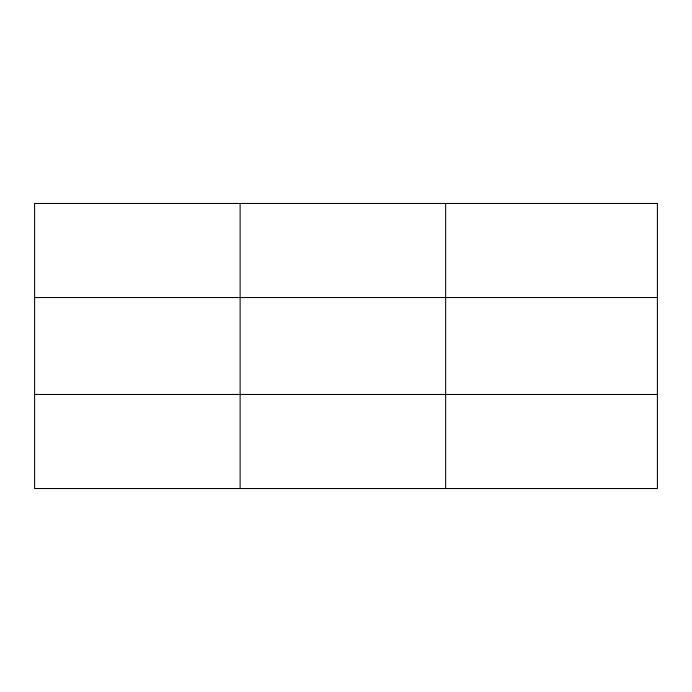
<?xml version="1.0" encoding="UTF-8"?>
<svg xmlns="http://www.w3.org/2000/svg" width="692" height="692" viewBox="0 0 692 692"><rect width="100%" height="100%" fill="white"/><g stroke="black" fill="none" stroke-linecap="round" stroke-linejoin="round"><path stroke-width="1.04" d="M240.124 488.535L240.124 203.465M445.648 488.535L445.648 203.465M34.6 297.534L657.4 297.534M34.6 394.466L657.4 394.466M657.4 203.465L657.4 488.535L34.6 488.535L34.6 203.465L657.4 203.465"/></g></svg>
